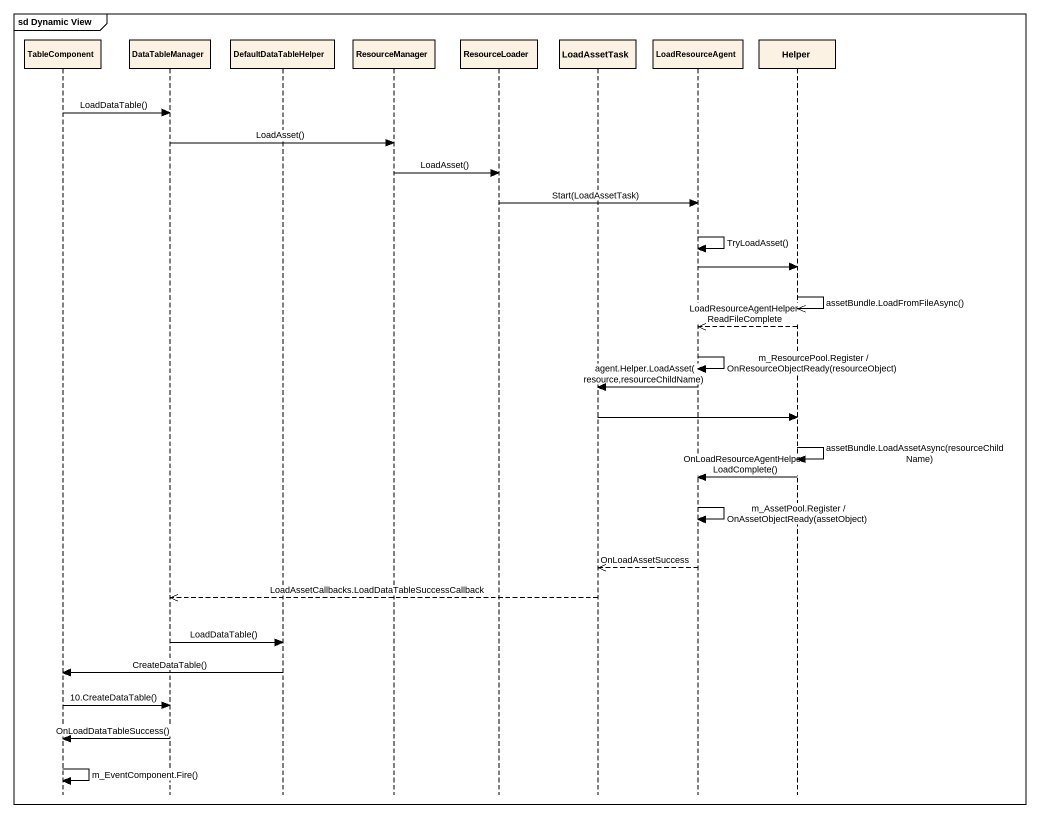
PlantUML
@startuml
mainframe sd Dynamic View
hide footbox
participant TableComponent
participant DataTableManager
participant DefaultDataTableHelper
participant ResourceManager
participant ResourceLoader
participant LoadAssetTask
participant LoadResourceAgent
participant Helper

TableComponent -> DataTableManager : LoadDataTable()
DataTableManager -> ResourceManager : LoadAsset()
ResourceManager -> ResourceLoader : LoadAsset()
ResourceLoader -> LoadResourceAgent : Start(LoadAssetTask)
LoadResourceAgent -> LoadResourceAgent : TryLoadAsset()
LoadResourceAgent -> Helper
Helper ->> Helper : assetBundle.LoadFromFileAsync()
Helper -->> LoadResourceAgent : LoadResourceAgentHelperReadFileComplete
LoadResourceAgent -> LoadResourceAgent : m_ResourcePool.Register / OnResourceObjectReady(resourceObject)
LoadResourceAgent -> LoadAssetTask : agent.Helper.LoadAsset(resource,resourceChildName)
LoadAssetTask -> Helper
Helper -> Helper : assetBundle.LoadAssetAsync(resourceChildName)
Helper -> LoadResourceAgent : OnLoadResourceAgentHelperLoadComplete()
LoadResourceAgent -> LoadResourceAgent : m_AssetPool.Register / OnAssetObjectReady(assetObject)
LoadResourceAgent -->> LoadAssetTask : OnLoadAssetSuccess
LoadAssetTask -->> DataTableManager : LoadAssetCallbacks.LoadDataTableSuccessCallback
DataTableManager -> DefaultDataTableHelper : LoadDataTable()
DefaultDataTableHelper -> TableComponent : CreateDataTable()
TableComponent -> DataTableManager : 10.CreateDataTable()
DataTableManager -> TableComponent : OnLoadDataTableSuccess()
TableComponent -> TableComponent : m_EventComponent.Fire()
@enduml
